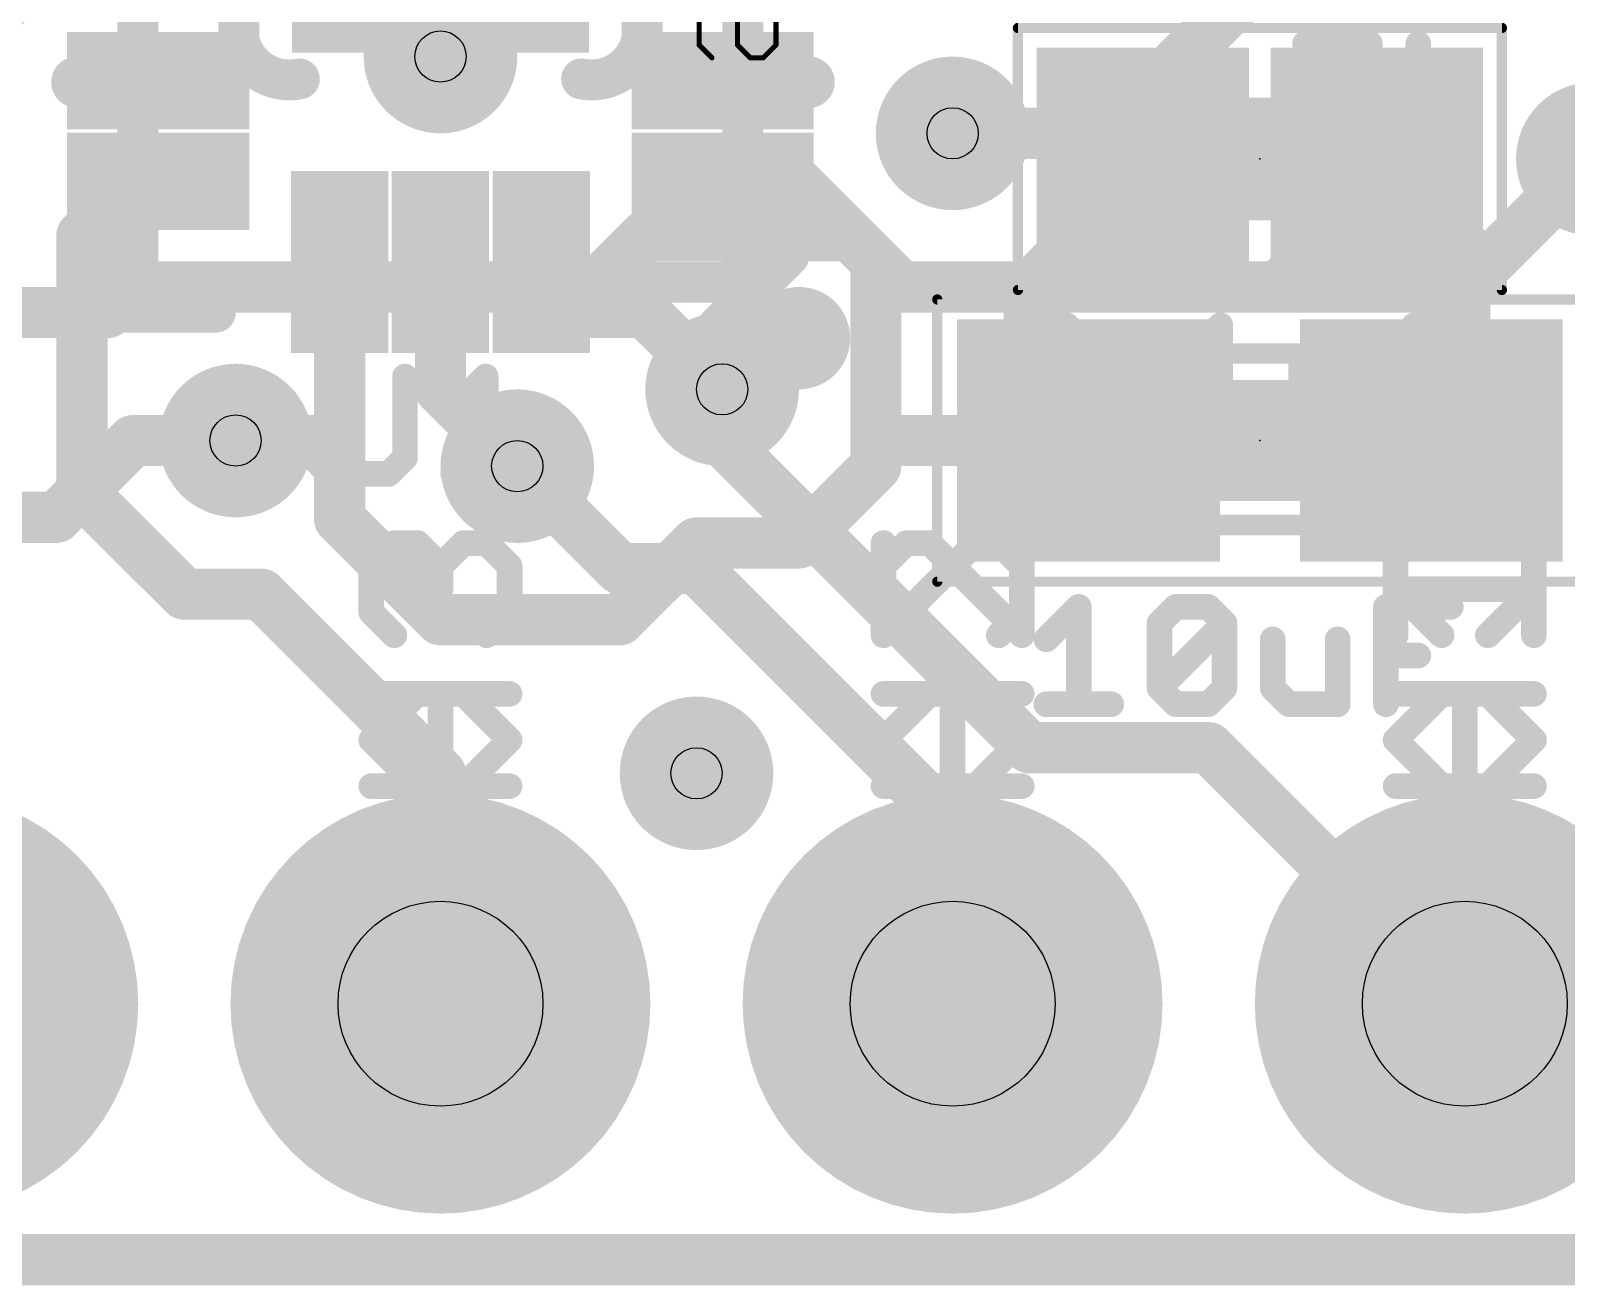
# Model space of a CAD drawing. Extents: x -41 to 66, y -20 to 13.
# Drawn here: x 9.4 to 17.01, y -0.13 to 6.1 of the extents above; entities that cross this region are included whole.
import ezdxf

# ---------------------------------------------------------------- set-up
doc = ezdxf.new("R2010")
doc.units = 0
for name, color, linetype in [('1', 12, 'CONTINUOUS'), ('16', 132, 'CONTINUOUS'), ('17', 110, 'CONTINUOUS'), ('18', 110, 'CONTINUOUS'), ('20', 53, 'CONTINUOUS'), ('21', 41, 'CONTINUOUS'), ('22', 40, 'CONTINUOUS'), ('23', 53, 'CONTINUOUS'), ('25', 253, 'CONTINUOUS'), ('26', 253, 'CONTINUOUS'), ('27', 253, 'CONTINUOUS'), ('29', 253, 'CONTINUOUS'), ('30', 253, 'CONTINUOUS'), ('31', 253, 'CONTINUOUS'), ('35', 253, 'CONTINUOUS'), ('39', 12, 'CONTINUOUS'), ('44', 253, 'CONTINUOUS'), ('51', 53, 'CONTINUOUS')]:
    doc.layers.add(name, color=color, linetype=linetype)

# ---------------------------------------------------------------- blocks, each defined once
blk = doc.blocks.new('RECT')
blk.add_solid([(-0.5, -0.5), (0.5, -0.5), (-0.5, 0.5), (0.5, 0.5)])
blk = doc.blocks.new('ROUNDP')
at = {"const_width": 0.5}
blk.add_lwpolyline([(0, -0.25, 1), (0, 0.25, 1), (0, -0.25)], format="xyb", dxfattribs=at)
blk = doc.blocks.new('ROUNDV')
at = {"const_width": 0.5}
blk.add_lwpolyline([(0, -0.25, 1), (0, 0.25, 1), (0, -0.25)], format="xyb", dxfattribs=at)

msp = doc.modelspace()

# ---------------------------------------------------------------- linework, layer by layer
at = {"layer": '1', "const_width": 0.254}
for points in [[(9.144, 6.096), (9.398, 6.35)], [(11.43, 5.969), (11.43, 6.096)], [(9.6266, 5.842), (9.8806, 5.842)], [(13.081, 5.842), (13.2588, 5.842)], [(13.97, 5.588), (14.787, 5.588)], [(14.787, 5.588), (14.914, 5.461)], [(14.914, 5.461), (14.914, 5.389)], [(16.074, 5.461), (16.51, 5.025)], [(14.914, 5.389), (14.351, 4.826)], [(9.652, 5.08), (9.922, 5.35)], [(9.922, 5.35), (10.03, 5.35)], [(12.83, 5.35), (13.192, 5.35)], [(13.589, 4.953), (13.192, 5.35)], [(9.652, 3.81), (9.652, 5.08)], [(16.51, 5.025), (16.51, 4.23)], [(10.93, 3.937), (10.93, 4.95)], [(11.43, 4.95), (11.43, 4.318)], [(11.93, 4.95), (11.93, 4.834)], [(13.589, 4.064), (13.589, 4.953)], [(11.93, 4.834), (12.065, 4.699)], [(14.351, 4.826), (14.351, 4.357)], [(12.065, 4.699), (12.446, 4.699)], [(12.446, 4.699), (12.827, 4.318)], [(11.43, 4.318), (11.811, 3.937)], [(14.351, 4.357), (14.644, 4.064)], [(16.51, 4.23), (16.344, 4.064)], [(10.414, 4.064), (10.803, 4.064)], [(10.803, 4.064), (10.93, 3.937)], [(13.589, 3.937), (13.589, 4.064)], [(14.644, 4.064), (13.589, 4.064)], [(10.93, 3.675), (10.93, 3.937)], [(13.208, 3.556), (13.589, 3.937)], [(10.16, 3.302), (9.652, 3.81)], [(11.43, 3.175), (10.93, 3.675)], [(12.319, 3.175), (12.7, 3.556)], [(12.7, 3.556), (13.208, 3.556)], [(10.541, 3.302), (10.16, 3.302)], [(11.43, 2.413), (10.541, 3.302)], [(11.43, 3.175), (12.319, 3.175)], [(11.43, 2.413), (11.43, 1.27)], [(22.86, 0), (0, 0)]]:
    msp.add_lwpolyline(points, dxfattribs=at)
at = {"layer": '1', "const_width": 0.127}
for points in [[(11.4935, 6.096, 1), (11.3665, 6.096)], [(11.3665, 5.969, 1), (11.4935, 5.969)], [(9.6266, 5.9055, 1), (9.6266, 5.7785)], [(9.8806, 5.7785, 1), (9.8806, 5.9055)], [(13.081, 5.9055, 1), (13.081, 5.7785)], [(13.2588, 5.7785, 1), (13.2588, 5.9055)], [(13.97, 5.6515, 1), (13.97, 5.5245)], [(14.8319, 5.6329, 1), (14.7421, 5.5431)], [(14.787, 5.5245, 1), (14.787, 5.6515)], [(14.9775, 5.461, 1), (14.8505, 5.461)], [(14.8691, 5.4161, 1), (14.9589, 5.5059)], [(16.1189, 5.5059, 1), (16.0291, 5.4161)], [(14.9589, 5.3441, 1), (14.8691, 5.4339)], [(9.922, 5.4135, 1), (9.922, 5.2865)], [(9.9669, 5.3051, 1), (9.8771, 5.3949)], [(10.03, 5.2865, 1), (10.03, 5.4135)], [(12.83, 5.4135, 1), (12.83, 5.2865)], [(13.2369, 5.3949, 1), (13.1471, 5.3051)], [(13.192, 5.2865, 1), (13.192, 5.4135)], [(14.8505, 5.389, 1), (14.9775, 5.389)], [(9.7155, 5.08, 1), (9.5885, 5.08)], [(9.6071, 5.1249, 1), (9.6969, 5.0351)], [(16.5735, 5.025, 1), (16.4465, 5.025)], [(16.4651, 4.9801, 1), (16.5549, 5.0699)], [(10.9935, 4.95, 1), (10.8665, 4.95)], [(11.4935, 4.95, 1), (11.3665, 4.95)], [(11.9935, 4.95, 1), (11.8665, 4.95)], [(13.6525, 4.953, 1), (13.5255, 4.953)], [(13.5441, 4.9081, 1), (13.6339, 4.9979)], [(11.9749, 4.8789, 1), (11.8851, 4.7891)], [(14.4145, 4.826, 1), (14.2875, 4.826)], [(11.8665, 4.834, 1), (11.9935, 4.834)], [(14.3061, 4.8709, 1), (14.3959, 4.7811)], [(12.065, 4.7625, 1), (12.065, 4.6355)], [(12.0201, 4.6541, 1), (12.1099, 4.7439)], [(12.4909, 4.7439, 1), (12.4011, 4.6541)], [(12.446, 4.6355, 1), (12.446, 4.7625)], [(11.4749, 4.3629, 1), (11.3851, 4.2731)], [(12.7821, 4.2731, 1), (12.8719, 4.3629)], [(14.3959, 4.4019, 1), (14.3061, 4.3121)], [(14.2875, 4.357, 1), (14.4145, 4.357)], [(11.3665, 4.318, 1), (11.4935, 4.318)], [(16.5549, 4.1851, 1), (16.4651, 4.2749)], [(16.4465, 4.23, 1), (16.5735, 4.23)], [(10.414, 4.1275, 1), (10.414, 4.0005)], [(10.8479, 4.1089, 1), (10.7581, 4.0191)], [(10.803, 4.0005, 1), (10.803, 4.1275)], [(13.6525, 4.064, 1), (13.5255, 4.064)], [(13.589, 4.1275, 1), (13.589, 4.0005)], [(14.644, 4.0005, 1), (14.644, 4.1275)], [(13.5255, 4.064, 1), (13.6525, 4.064)], [(14.5991, 4.0191, 1), (14.6889, 4.1089)], [(16.2991, 4.1089, 1), (16.3889, 4.0191)], [(10.9935, 3.937, 1), (10.8665, 3.937)], [(10.8851, 3.8921, 1), (10.9749, 3.9819)], [(11.7661, 3.8921, 1), (11.8559, 3.9819)], [(13.6339, 3.8921, 1), (13.5441, 3.9819)], [(10.8665, 3.937, 1), (10.9935, 3.937)], [(13.5255, 3.937, 1), (13.6525, 3.937)], [(9.6969, 3.8549, 1), (9.6071, 3.7651)], [(9.5885, 3.81, 1), (9.7155, 3.81)], [(10.9749, 3.7199, 1), (10.8851, 3.6301)], [(10.8665, 3.675, 1), (10.9935, 3.675)], [(12.7, 3.6195, 1), (12.7, 3.4925)], [(12.7449, 3.5111, 1), (12.6551, 3.6009)], [(13.1631, 3.6009, 1), (13.2529, 3.5111)], [(13.208, 3.4925, 1), (13.208, 3.6195)], [(10.16, 3.3655, 1), (10.16, 3.2385)], [(10.5859, 3.3469, 1), (10.4961, 3.2571)], [(10.541, 3.2385, 1), (10.541, 3.3655)], [(10.1151, 3.2571, 1), (10.2049, 3.3469)], [(11.43, 3.2385, 1), (11.43, 3.1115)], [(11.3851, 3.1301, 1), (11.4749, 3.2199)], [(12.2741, 3.2199, 1), (12.3639, 3.1301)], [(12.319, 3.1115, 1), (12.319, 3.2385)], [(11.4935, 2.413, 1), (11.3665, 2.413)], [(11.3851, 2.3681, 1), (11.4749, 2.4579)], [(11.3665, 1.27, 1), (11.4935, 1.27)]]:
    msp.add_lwpolyline(points, format="xyb", dxfattribs=at)
at = {"layer": '16', "const_width": 0.254}
for points in [[(14.732, 5.588), (16.51, 7.366)], [(11.43, 6.408), (11.43, 5.969)], [(13.97, 5.588), (14.732, 5.588)], [(16.51, 4.826), (17.145, 5.461)], [(12.192, 4.826), (12.446, 5.08)], [(12.446, 5.08), (13.462, 5.08)], [(13.462, 5.08), (13.716, 4.826)], [(9.779, 4.699), (9.906, 4.826)], [(9.906, 4.826), (12.192, 4.826)], [(13.716, 4.826), (16.51, 4.826)], [(8.4328, 4.699), (9.779, 4.699)], [(12.827, 4.064), (12.827, 4.318)], [(9.525, 3.683), (9.906, 4.064)], [(9.906, 4.064), (10.414, 4.064)], [(14.351, 2.54), (12.827, 4.064)], [(12.319, 3.429), (11.811, 3.937)], [(7.874, 3.683), (9.525, 3.683)], [(12.7, 3.429), (12.319, 3.429)], [(13.97, 2.159), (12.7, 3.429)], [(15.24, 2.54), (14.351, 2.54)], [(16.51, 1.27), (15.24, 2.54)], [(13.97, 2.159), (13.97, 1.27)], [(22.86, 0), (0, 0)]]:
    msp.add_lwpolyline(points, dxfattribs=at)
at = {"layer": '16', "const_width": 0.127}
for points in [[(11.3665, 5.969, 1), (11.4935, 5.969)], [(13.97, 5.6515, 1), (13.97, 5.5245)], [(14.732, 5.5245, 1), (14.732, 5.6515)], [(14.6871, 5.6329, 1), (14.7769, 5.5431)], [(12.446, 5.1435, 1), (12.446, 5.0165)], [(12.4909, 5.0351, 1), (12.4011, 5.1249)], [(13.5069, 5.1249, 1), (13.4171, 5.0351)], [(13.462, 5.0165, 1), (13.462, 5.1435)], [(9.906, 4.8895, 1), (9.906, 4.7625)], [(9.9509, 4.7811, 1), (9.8611, 4.8709)], [(12.192, 4.7625, 1), (12.192, 4.8895)], [(13.716, 4.8895, 1), (13.716, 4.7625)], [(16.51, 4.7625, 1), (16.51, 4.8895)], [(12.1471, 4.8709, 1), (12.2369, 4.7811)], [(13.6711, 4.7811, 1), (13.7609, 4.8709)], [(16.4651, 4.8709, 1), (16.5549, 4.7811)], [(9.7341, 4.7439, 1), (9.8239, 4.6541)], [(9.779, 4.6355, 1), (9.779, 4.7625)], [(12.8905, 4.318, 1), (12.7635, 4.318)], [(9.906, 4.1275, 1), (9.906, 4.0005)], [(9.9509, 4.0191, 1), (9.8611, 4.1089)], [(10.414, 4.0005, 1), (10.414, 4.1275)], [(12.8719, 4.1089, 1), (12.7821, 4.0191)], [(12.7635, 4.064, 1), (12.8905, 4.064)], [(11.8559, 3.9819, 1), (11.7661, 3.8921)], [(9.525, 3.6195, 1), (9.525, 3.7465)], [(9.4801, 3.7279, 1), (9.5699, 3.6381)], [(12.319, 3.4925, 1), (12.319, 3.3655)], [(12.2741, 3.3841, 1), (12.3639, 3.4739)], [(12.7449, 3.4739, 1), (12.6551, 3.3841)], [(12.7, 3.3655, 1), (12.7, 3.4925)], [(14.351, 2.6035, 1), (14.351, 2.4765)], [(15.2849, 2.5849, 1), (15.1951, 2.4951)], [(15.24, 2.4765, 1), (15.24, 2.6035)], [(14.3061, 2.4951, 1), (14.3959, 2.5849)], [(14.0335, 2.159, 1), (13.9065, 2.159)], [(13.9251, 2.1141, 1), (14.0149, 2.2039)], [(16.4651, 1.2251, 1), (16.5549, 1.3149)], [(13.9065, 1.27, 1), (14.0335, 1.27)]]:
    msp.add_lwpolyline(points, format="xyb", dxfattribs=at)
at = {"layer": '20', "const_width": 0.2032}
msp.add_lwpolyline([(22.86, 0), (0, 0)], dxfattribs=at)
at = {"layer": '21'}
for points, const_width in [([(9.8058, 4.7004), (9.8058, 4.9806)], 0.2032), ([(13.1578, 4.9806), (12.8022, 4.625)], 0.2032), ([(10.3138, 4.7004), (9.8058, 4.7004)], 0.2032), ([(11.0865, 3.4411), (11.2009, 3.5555)], 0.127), ([(11.2009, 3.5555), (11.3153, 3.5555)], 0.127), ([(11.3153, 3.5555), (11.4297, 3.4411)], 0.127), ([(11.4297, 3.4411), (11.5441, 3.5555)], 0.127), ([(11.5441, 3.5555), (11.6585, 3.5555)], 0.127), ([(11.6585, 3.5555), (11.7729, 3.4411)], 0.127), ([(13.7409, 3.5555), (13.6265, 3.4411)], 0.127), ([(13.8553, 3.5555), (13.7409, 3.5555)], 0.127), ([(14.3129, 3.0979), (13.8553, 3.5555)], 0.127), ([(14.3129, 3.5555), (14.3129, 3.0979)], 0.127), ([(16.8529, 3.0979), (16.8529, 3.5555)], 0.127), ([(11.0865, 3.2123), (11.0865, 3.4411)], 0.127), ([(11.4297, 3.4411), (11.4297, 3.3267)], 0.127), ([(11.7729, 3.4411), (11.7729, 3.2123)], 0.127), ([(13.6265, 3.4411), (13.6265, 3.2123)], 0.127), ([(16.3953, 3.0979), (16.1665, 3.3267)], 0.127), ([(16.1665, 3.3267), (16.8529, 3.3267)], 0.127), ([(11.2009, 3.0979), (11.0865, 3.2123)], 0.127), ([(11.7729, 3.2123), (11.6585, 3.0979)], 0.127), ([(13.6265, 3.2123), (13.7409, 3.0979)], 0.127), ([(11.0865, 2.5783), (11.3153, 2.8071)], 0.127), ([(11.3153, 2.8071), (11.7729, 2.8071)], 0.127), ([(11.4297, 2.3495), (11.4297, 2.8071)], 0.127), ([(13.6265, 2.5783), (13.8553, 2.8071)], 0.127), ([(13.8553, 2.8071), (14.3129, 2.8071)], 0.127), ([(13.9697, 2.3495), (13.9697, 2.8071)], 0.127), ([(16.1665, 2.5783), (16.3953, 2.8071)], 0.127), ([(16.3953, 2.8071), (16.8529, 2.8071)], 0.127), ([(16.5097, 2.3495), (16.5097, 2.8071)], 0.127), ([(11.3153, 2.3495), (11.0865, 2.5783)], 0.127), ([(13.8553, 2.3495), (13.6265, 2.5783)], 0.127), ([(16.3953, 2.3495), (16.1665, 2.5783)], 0.127), ([(11.7729, 2.3495), (11.3153, 2.3495)], 0.127), ([(14.3129, 2.3495), (13.8553, 2.3495)], 0.127), ([(16.8529, 2.3495), (16.3953, 2.3495)], 0.127)]:
    msp.add_lwpolyline(points, dxfattribs=dict(at, const_width=const_width))
for points, const_width in [([(9.8566, 4.9806, 1), (9.755, 4.9806)], 0.1016), ([(13.1937, 4.9447, 1), (13.1219, 5.0165)], 0.1016), ([(9.8058, 4.7512, 1), (9.8058, 4.6496)], 0.1016), ([(10.3138, 4.6496, 1), (10.3138, 4.7512)], 0.1016), ([(13.208, 4.445, 1), (13.208, 4.699, 1), (13.208, 4.445)], 0.254), ([(9.755, 4.7004, 1), (9.8566, 4.7004)], 0.1016), ([(12.7663, 4.6609, 1), (12.8381, 4.5891)], 0.1016), ([(11.2009, 3.5873, 1), (11.2009, 3.5238)], 0.0635), ([(11.2234, 3.5331, 1), (11.1785, 3.578)], 0.0635), ([(11.3378, 3.578, 1), (11.2929, 3.5331)], 0.0635), ([(11.3153, 3.5238, 1), (11.3153, 3.5873)], 0.0635), ([(11.5441, 3.5873, 1), (11.5441, 3.5238)], 0.0635), ([(11.5666, 3.5331, 1), (11.5217, 3.578)], 0.0635), ([(11.681, 3.578, 1), (11.6361, 3.5331)], 0.0635), ([(11.6585, 3.5238, 1), (11.6585, 3.5873)], 0.0635), ([(13.7409, 3.5873, 1), (13.7409, 3.5238)], 0.0635), ([(13.7634, 3.5331, 1), (13.7185, 3.578)], 0.0635), ([(13.8778, 3.578, 1), (13.8329, 3.5331)], 0.0635), ([(13.8553, 3.5238, 1), (13.8553, 3.5873)], 0.0635), ([(14.3447, 3.5555, 1), (14.2812, 3.5555)], 0.0635), ([(16.8847, 3.5555, 1), (16.8212, 3.5555)], 0.0635), ([(11.1183, 3.4411, 1), (11.0548, 3.4411)], 0.0635), ([(11.4615, 3.4411, 1), (11.398, 3.4411)], 0.0635), ([(11.8047, 3.4411, 1), (11.7411, 3.4411)], 0.0635), ([(13.6583, 3.4411, 1), (13.5948, 3.4411)], 0.0635), ([(11.0641, 3.4636, 1), (11.109, 3.4187)], 0.0635), ([(11.4073, 3.4636, 1), (11.4522, 3.4187)], 0.0635), ([(11.4073, 3.4187, 1), (11.4522, 3.4636)], 0.0635), ([(11.7504, 3.4187, 1), (11.7954, 3.4636)], 0.0635), ([(13.6041, 3.4636, 1), (13.649, 3.4187)], 0.0635), ([(11.398, 3.3267, 1), (11.4615, 3.3267)], 0.0635), ([(16.1665, 3.3585, 1), (16.1665, 3.295)], 0.0635), ([(16.189, 3.3492, 1), (16.1441, 3.3043)], 0.0635), ([(16.8529, 3.295, 1), (16.8529, 3.3585)], 0.0635), ([(11.109, 3.2348, 1), (11.0641, 3.1899)], 0.0635), ([(11.7954, 3.1899, 1), (11.7504, 3.2348)], 0.0635), ([(13.649, 3.2348, 1), (13.6041, 3.1899)], 0.0635), ([(11.0548, 3.2123, 1), (11.1183, 3.2123)], 0.0635), ([(11.7411, 3.2123, 1), (11.8047, 3.2123)], 0.0635), ([(13.5948, 3.2123, 1), (13.6583, 3.2123)], 0.0635), ([(11.1785, 3.0755, 1), (11.2234, 3.1204)], 0.0635), ([(11.6361, 3.1204, 1), (11.681, 3.0755)], 0.0635), ([(13.7185, 3.0755, 1), (13.7634, 3.1204)], 0.0635), ([(14.2812, 3.0979, 1), (14.3447, 3.0979)], 0.0635), ([(14.2904, 3.0755, 1), (14.3354, 3.1204)], 0.0635), ([(16.3729, 3.0755, 1), (16.4178, 3.1204)], 0.0635), ([(16.8212, 3.0979, 1), (16.8847, 3.0979)], 0.0635), ([(11.3153, 2.8388, 1), (11.3153, 2.7753)], 0.0635), ([(11.3378, 2.7846, 1), (11.2929, 2.8295)], 0.0635), ([(11.4615, 2.8071, 1), (11.398, 2.8071)], 0.0635), ([(11.7729, 2.7753, 1), (11.7729, 2.8388)], 0.0635), ([(13.8553, 2.8388, 1), (13.8553, 2.7753)], 0.0635), ([(13.8778, 2.7846, 1), (13.8329, 2.8295)], 0.0635), ([(14.0015, 2.8071, 1), (13.938, 2.8071)], 0.0635), ([(14.3129, 2.7753, 1), (14.3129, 2.8388)], 0.0635), ([(16.3953, 2.8388, 1), (16.3953, 2.7753)], 0.0635), ([(16.4178, 2.7846, 1), (16.3729, 2.8295)], 0.0635), ([(16.5415, 2.8071, 1), (16.478, 2.8071)], 0.0635), ([(16.8529, 2.7753, 1), (16.8529, 2.8388)], 0.0635), ([(11.109, 2.6007, 1), (11.0641, 2.5558)], 0.0635), ([(11.0641, 2.6007, 1), (11.109, 2.5558)], 0.0635), ([(13.649, 2.6007, 1), (13.6041, 2.5558)], 0.0635), ([(13.6041, 2.6007, 1), (13.649, 2.5558)], 0.0635), ([(16.189, 2.6007, 1), (16.1441, 2.5558)], 0.0635), ([(16.1441, 2.6007, 1), (16.189, 2.5558)], 0.0635), ([(11.3153, 2.3813, 1), (11.3153, 2.3177)], 0.0635), ([(11.2929, 2.327, 1), (11.3378, 2.372)], 0.0635), ([(11.398, 2.3495, 1), (11.4615, 2.3495)], 0.0635), ([(11.7729, 2.3177, 1), (11.7729, 2.3813)], 0.0635), ([(13.8553, 2.3813, 1), (13.8553, 2.3177)], 0.0635), ([(13.8329, 2.327, 1), (13.8778, 2.372)], 0.0635), ([(13.938, 2.3495, 1), (14.0015, 2.3495)], 0.0635), ([(14.3129, 2.3177, 1), (14.3129, 2.3813)], 0.0635), ([(16.3953, 2.3813, 1), (16.3953, 2.3177)], 0.0635), ([(16.3729, 2.327, 1), (16.4178, 2.372)], 0.0635), ([(16.478, 2.3495, 1), (16.5415, 2.3495)], 0.0635), ([(16.8529, 2.3177, 1), (16.8529, 2.3813)], 0.0635)]:
    msp.add_lwpolyline(points, format="xyb", dxfattribs=dict(at, const_width=const_width))
at = {"layer": '22'}
for points, const_width in [([(10.43, 7.658), (10.43, 6.058)], 0.2032), ([(12.43, 6.058), (12.43, 7.658)], 0.2032), ([(11.2015, 3.5555), (11.0871, 3.4411)], 0.127), ([(11.3159, 3.5555), (11.2015, 3.5555)], 0.127), ([(11.4303, 3.4411), (11.3159, 3.5555)], 0.127), ([(11.5447, 3.5555), (11.4303, 3.4411)], 0.127), ([(11.6591, 3.5555), (11.5447, 3.5555)], 0.127), ([(11.7735, 3.4411), (11.6591, 3.5555)], 0.127), ([(13.6271, 3.5555), (13.6271, 3.0979)], 0.127), ([(13.6271, 3.0979), (14.0847, 3.5555)], 0.127), ([(14.0847, 3.5555), (14.1991, 3.5555)], 0.127), ([(14.1991, 3.5555), (14.3135, 3.4411)], 0.127), ([(16.1671, 3.0979), (16.1671, 3.5555)], 0.127), ([(11.0871, 3.4411), (11.0871, 3.2123)], 0.127), ([(11.4303, 3.4411), (11.4303, 3.3267)], 0.127), ([(11.7735, 3.2123), (11.7735, 3.4411)], 0.127), ([(14.3135, 3.4411), (14.3135, 3.2123)], 0.127), ([(16.8535, 3.3267), (16.1671, 3.3267)], 0.127), ([(16.6247, 3.0979), (16.8535, 3.3267)], 0.127), ([(11.0871, 3.2123), (11.2015, 3.0979)], 0.127), ([(11.6591, 3.0979), (11.7735, 3.2123)], 0.127), ([(14.3135, 3.2123), (14.1991, 3.0979)], 0.127), ([(11.5447, 2.8071), (11.0871, 2.8071)], 0.127), ([(11.4303, 2.3495), (11.4303, 2.8071)], 0.127), ([(11.7735, 2.5783), (11.5447, 2.8071)], 0.127), ([(14.0847, 2.8071), (13.6271, 2.8071)], 0.127), ([(13.9703, 2.3495), (13.9703, 2.8071)], 0.127), ([(14.3135, 2.5783), (14.0847, 2.8071)], 0.127), ([(16.6247, 2.8071), (16.1671, 2.8071)], 0.127), ([(16.5103, 2.3495), (16.5103, 2.8071)], 0.127), ([(16.8535, 2.5783), (16.6247, 2.8071)], 0.127), ([(11.5447, 2.3495), (11.7735, 2.5783)], 0.127), ([(14.0847, 2.3495), (14.3135, 2.5783)], 0.127), ([(16.6247, 2.3495), (16.8535, 2.5783)], 0.127), ([(11.0871, 2.3495), (11.5447, 2.3495)], 0.127), ([(13.6271, 2.3495), (14.0847, 2.3495)], 0.127), ([(16.1671, 2.3495), (16.6247, 2.3495)], 0.127)]:
    msp.add_lwpolyline(points, dxfattribs=dict(at, const_width=const_width))
for points, const_width in [([(10.43, 6.058, 0.4142), (10.73, 5.858)], 0.2032), ([(10.4798, 6.068, 1), (10.3802, 6.048)], 0.1016), ([(10.3792, 6.058, 1), (10.4808, 6.058)], 0.1016), ([(12.13, 5.858, 0.4142), (12.43, 6.058)], 0.2032), ([(12.3792, 6.058, 1), (12.4808, 6.058)], 0.1016), ([(12.4798, 6.048, 1), (12.3802, 6.068)], 0.1016), ([(10.74, 5.8082, 1), (10.72, 5.9078)], 0.1016), ([(12.14, 5.9078, 1), (12.12, 5.8082)], 0.1016), ([(11.2015, 3.5873, 1), (11.2015, 3.5238)], 0.0635), ([(11.2239, 3.5331, 1), (11.179, 3.578)], 0.0635), ([(11.3383, 3.578, 1), (11.2934, 3.5331)], 0.0635), ([(11.3159, 3.5238, 1), (11.3159, 3.5873)], 0.0635), ([(11.5447, 3.5873, 1), (11.5447, 3.5238)], 0.0635), ([(11.5671, 3.5331, 1), (11.5222, 3.578)], 0.0635), ([(11.6815, 3.578, 1), (11.6366, 3.5331)], 0.0635), ([(11.6591, 3.5238, 1), (11.6591, 3.5873)], 0.0635), ([(13.6589, 3.5555, 1), (13.5953, 3.5555)], 0.0635), ([(14.0847, 3.5873, 1), (14.0847, 3.5238)], 0.0635), ([(14.1071, 3.5331, 1), (14.0622, 3.578)], 0.0635), ([(14.2215, 3.578, 1), (14.1766, 3.5331)], 0.0635), ([(14.1991, 3.5238, 1), (14.1991, 3.5873)], 0.0635), ([(16.1989, 3.5555, 1), (16.1354, 3.5555)], 0.0635), ([(11.1189, 3.4411, 1), (11.0554, 3.4411)], 0.0635), ([(11.462, 3.4411, 1), (11.3985, 3.4411)], 0.0635), ([(11.8052, 3.4411, 1), (11.7417, 3.4411)], 0.0635), ([(14.3452, 3.4411, 1), (14.2817, 3.4411)], 0.0635), ([(11.0646, 3.4636, 1), (11.1096, 3.4187)], 0.0635), ([(11.4078, 3.4636, 1), (11.4527, 3.4187)], 0.0635), ([(11.4078, 3.4187, 1), (11.4527, 3.4636)], 0.0635), ([(11.751, 3.4187, 1), (11.7959, 3.4636)], 0.0635), ([(14.291, 3.4187, 1), (14.3359, 3.4636)], 0.0635), ([(11.3985, 3.3267, 1), (11.462, 3.3267)], 0.0635), ([(16.1671, 3.3585, 1), (16.1671, 3.295)], 0.0635), ([(16.8759, 3.3043, 1), (16.831, 3.3492)], 0.0635), ([(16.8535, 3.295, 1), (16.8535, 3.3585)], 0.0635), ([(11.1096, 3.2348, 1), (11.0646, 3.1899)], 0.0635), ([(11.7959, 3.1899, 1), (11.751, 3.2348)], 0.0635), ([(14.3359, 3.1899, 1), (14.291, 3.2348)], 0.0635), ([(11.0554, 3.2123, 1), (11.1189, 3.2123)], 0.0635), ([(11.7417, 3.2123, 1), (11.8052, 3.2123)], 0.0635), ([(14.2817, 3.2123, 1), (14.3452, 3.2123)], 0.0635), ([(11.179, 3.0755, 1), (11.2239, 3.1204)], 0.0635), ([(11.6366, 3.1204, 1), (11.6815, 3.0755)], 0.0635), ([(13.5953, 3.0979, 1), (13.6589, 3.0979)], 0.0635), ([(13.6046, 3.1204, 1), (13.6496, 3.0755)], 0.0635), ([(14.1766, 3.1204, 1), (14.2215, 3.0755)], 0.0635), ([(16.1354, 3.0979, 1), (16.1989, 3.0979)], 0.0635), ([(16.6022, 3.1204, 1), (16.6471, 3.0755)], 0.0635), ([(11.0871, 2.8388, 1), (11.0871, 2.7753)], 0.0635), ([(11.462, 2.8071, 1), (11.3985, 2.8071)], 0.0635), ([(11.5671, 2.8295, 1), (11.5222, 2.7846)], 0.0635), ([(11.5447, 2.7753, 1), (11.5447, 2.8388)], 0.0635), ([(13.6271, 2.8388, 1), (13.6271, 2.7753)], 0.0635), ([(14.002, 2.8071, 1), (13.9385, 2.8071)], 0.0635), ([(14.1071, 2.8295, 1), (14.0622, 2.7846)], 0.0635), ([(14.0847, 2.7753, 1), (14.0847, 2.8388)], 0.0635), ([(16.1671, 2.8388, 1), (16.1671, 2.7753)], 0.0635), ([(16.542, 2.8071, 1), (16.4785, 2.8071)], 0.0635), ([(16.6471, 2.8295, 1), (16.6022, 2.7846)], 0.0635), ([(16.6247, 2.7753, 1), (16.6247, 2.8388)], 0.0635), ([(11.7959, 2.5558, 1), (11.751, 2.6007)], 0.0635), ([(11.751, 2.5558, 1), (11.7959, 2.6007)], 0.0635), ([(14.3359, 2.5558, 1), (14.291, 2.6007)], 0.0635), ([(14.291, 2.5558, 1), (14.3359, 2.6007)], 0.0635), ([(16.8759, 2.5558, 1), (16.831, 2.6007)], 0.0635), ([(16.831, 2.5558, 1), (16.8759, 2.6007)], 0.0635), ([(11.0871, 2.3813, 1), (11.0871, 2.3177)], 0.0635), ([(11.3985, 2.3495, 1), (11.462, 2.3495)], 0.0635), ([(11.5222, 2.372, 1), (11.5671, 2.327)], 0.0635), ([(11.5447, 2.3177, 1), (11.5447, 2.3813)], 0.0635), ([(13.6271, 2.3813, 1), (13.6271, 2.3177)], 0.0635), ([(13.9385, 2.3495, 1), (14.002, 2.3495)], 0.0635), ([(14.0622, 2.372, 1), (14.1071, 2.327)], 0.0635), ([(14.0847, 2.3177, 1), (14.0847, 2.3813)], 0.0635), ([(16.1671, 2.3813, 1), (16.1671, 2.3177)], 0.0635), ([(16.4785, 2.3495, 1), (16.542, 2.3495)], 0.0635), ([(16.6022, 2.372, 1), (16.6471, 2.327)], 0.0635), ([(16.6247, 2.3177, 1), (16.6247, 2.3813)], 0.0635)]:
    msp.add_lwpolyline(points, format="xyb", dxfattribs=dict(at, const_width=const_width))
at = {"layer": '23'}
for p in [(15.494, 5.461), (15.494, 4.064)]:
    msp.add_point(p, dxfattribs=at)
at = {"layer": '25', "const_width": 0.127}
for points in [[(15.0767, 5.3725), (14.9962, 5.292)], [(15.2377, 5.3725), (15.0767, 5.3725)], [(15.3182, 5.292), (15.2377, 5.3725)], [(15.638, 5.3725), (15.5575, 5.292)], [(15.799, 5.3725), (15.638, 5.3725)], [(15.8795, 5.292), (15.799, 5.3725)], [(14.9962, 5.292), (14.9962, 4.97)], [(15.8795, 5.2115), (15.8795, 5.292)], [(15.5575, 4.8895), (15.8795, 5.2115)], [(14.9962, 4.97), (15.0767, 4.8895)], [(15.2377, 4.8895), (15.3182, 4.97)], [(15.0767, 4.8895), (15.2377, 4.8895)], [(15.8795, 4.8895), (15.5575, 4.8895)], [(10.9322, 4.3819), (10.9322, 3.9794)], [(11.2542, 3.9794), (11.2542, 4.3819)], [(11.4935, 4.2209), (11.6545, 4.3819)], [(11.6545, 4.3819), (11.6545, 3.8989)], [(10.9322, 3.9794), (11.0127, 3.8989)], [(11.1737, 3.8989), (11.2542, 3.9794)], [(11.0127, 3.8989), (11.1737, 3.8989)], [(11.4935, 3.8989), (11.8155, 3.8989)]]:
    msp.add_lwpolyline(points, dxfattribs=at)
at = {"layer": '25', "const_width": 0.0635}
for points in [[(15.0767, 5.4043, 1), (15.0767, 5.3408)], [(15.0991, 5.3501, 1), (15.0542, 5.395)], [(15.2601, 5.395, 1), (15.2152, 5.3501)], [(15.2377, 5.3408, 1), (15.2377, 5.4043)], [(15.638, 5.4043, 1), (15.638, 5.3408)], [(15.6605, 5.3501, 1), (15.6155, 5.395)], [(15.8215, 5.395, 1), (15.7766, 5.3501)], [(15.799, 5.3408, 1), (15.799, 5.4043)], [(15.0279, 5.292, 1), (14.9644, 5.292)], [(14.9737, 5.3145, 1), (15.0186, 5.2696)], [(15.2957, 5.2696, 1), (15.3406, 5.3145)], [(15.535, 5.3145, 1), (15.58, 5.2696)], [(15.9113, 5.292, 1), (15.8478, 5.292)], [(15.8571, 5.2696, 1), (15.902, 5.3145)], [(15.902, 5.1891, 1), (15.8571, 5.234)], [(15.8478, 5.2115, 1), (15.9113, 5.2115)], [(15.0186, 4.9925, 1), (14.9737, 4.9475)], [(15.3406, 4.9475, 1), (15.2957, 4.9925)], [(14.9644, 4.97, 1), (15.0279, 4.97)], [(15.0767, 4.9212, 1), (15.0767, 4.8578)], [(15.2377, 4.8578, 1), (15.2377, 4.9212)], [(15.5575, 4.9212, 1), (15.5575, 4.8578)], [(15.8795, 4.8578, 1), (15.8795, 4.9212)], [(15.0542, 4.867, 1), (15.0991, 4.912)], [(15.2152, 4.912, 1), (15.2601, 4.867)], [(15.535, 4.912, 1), (15.58, 4.867)], [(10.9639, 4.3819, 1), (10.9004, 4.3819)], [(11.2859, 4.3819, 1), (11.2224, 4.3819)], [(11.6863, 4.3819, 1), (11.6227, 4.3819)], [(11.677, 4.3595, 1), (11.632, 4.4044)], [(11.471, 4.2434, 1), (11.5159, 4.1985)], [(10.9546, 4.0019, 1), (10.9097, 3.9569)], [(11.2766, 3.9569, 1), (11.2317, 4.0019)], [(10.9004, 3.9794, 1), (10.9639, 3.9794)], [(11.0127, 3.9307, 1), (11.0127, 3.8672)], [(11.1737, 3.8672, 1), (11.1737, 3.9307)], [(11.2224, 3.9794, 1), (11.2859, 3.9794)], [(11.4935, 3.9307, 1), (11.4935, 3.8672)], [(11.8155, 3.8672, 1), (11.8155, 3.9307)], [(10.9902, 3.8764, 1), (11.0351, 3.9214)], [(11.1512, 3.9214, 1), (11.1961, 3.8764)], [(11.6227, 3.8989, 1), (11.6863, 3.8989)]]:
    msp.add_lwpolyline(points, format="xyb", dxfattribs=at)
at = {"layer": '26', "const_width": 0.0254}
for points in [[(12.7127, 6.1534), (12.7127, 6.0263)], [(12.9034, 6.0263), (12.9034, 6.1534)], [(13.094, 6.1534), (13.094, 6.0263)], [(12.7127, 6.0263), (12.7763, 5.9627)], [(12.9669, 5.9627), (12.9034, 6.0263)], [(13.094, 6.0263), (13.0305, 5.9627)], [(13.0305, 5.9627), (12.9669, 5.9627)]]:
    msp.add_lwpolyline(points, dxfattribs=at)
at = {"layer": '26', "const_width": 0.0127}
for points in [[(12.7172, 6.0307, 1), (12.7082, 6.0218)], [(12.7064, 6.0263, 1), (12.719, 6.0263)], [(12.897, 6.0263, 1), (12.9097, 6.0263)], [(12.9079, 6.0307, 1), (12.8989, 6.0218)], [(13.0877, 6.0263, 1), (13.1004, 6.0263)], [(13.0985, 6.0218, 1), (13.0895, 6.0307)], [(12.7718, 5.9582, 1), (12.7807, 5.9672)], [(12.9669, 5.9691, 1), (12.9669, 5.9563)], [(12.9624, 5.9582, 1), (12.9714, 5.9672)], [(13.026, 5.9672, 1), (13.035, 5.9582)], [(13.0305, 5.9563, 1), (13.0305, 5.9691)]]:
    msp.add_lwpolyline(points, format="xyb", dxfattribs=at)
at = {"layer": '27', "const_width": 0.127}
for points in [[(15.1175, 6.0329), (14.876, 5.7914)], [(15.1175, 5.5499), (15.1175, 6.0329)], [(15.7179, 6.0329), (16.04, 6.0329)], [(16.04, 6.0329), (16.04, 5.9524)], [(16.2793, 5.5499), (16.2793, 6.0329)], [(16.04, 5.9524), (15.7179, 5.6304)], [(16.2793, 5.7109), (16.5208, 5.8719)], [(14.876, 5.7914), (15.198, 5.7914)], [(16.5208, 5.5499), (16.2793, 5.7109)], [(15.4373, 5.5499), (15.4373, 5.6304)], [(15.4373, 5.6304), (15.5178, 5.6304)], [(15.5178, 5.6304), (15.5178, 5.5499)], [(15.7179, 5.6304), (15.7179, 5.5499)], [(15.5178, 5.5499), (15.4373, 5.5499)], [(14.2946, 4.5554), (14.375, 4.6359)], [(14.375, 4.6359), (14.5361, 4.6359)], [(14.5361, 4.6359), (14.6166, 4.5554)], [(15.1365, 4.4749), (15.2975, 4.6359)], [(15.2975, 4.6359), (15.2975, 4.1529)], [(16.2591, 4.1529), (16.2591, 4.6359)], [(16.2591, 4.6359), (16.5811, 4.6359)], [(14.2946, 4.2334), (14.2946, 4.5554)], [(14.2946, 4.2334), (14.6166, 4.5554)], [(14.6166, 4.5554), (14.6166, 4.2334)], [(15.6978, 4.4749), (15.6978, 4.2334)], [(16.0198, 4.1529), (16.0198, 4.4749)], [(16.2591, 4.3944), (16.4201, 4.3944)], [(14.375, 4.1529), (14.2946, 4.2334)], [(14.6166, 4.2334), (14.5361, 4.1529)], [(14.8559, 4.1529), (14.8559, 4.2334)], [(14.8559, 4.2334), (14.9364, 4.2334)], [(14.9364, 4.2334), (14.9364, 4.1529)], [(15.6978, 4.2334), (15.7783, 4.1529)], [(14.5361, 4.1529), (14.375, 4.1529)], [(14.9364, 4.1529), (14.8559, 4.1529)], [(15.1365, 4.1529), (15.4585, 4.1529)], [(15.7783, 4.1529), (16.0198, 4.1529)], [(14.4349, 3.0779), (14.5959, 3.2389)], [(14.5959, 3.2389), (14.5959, 2.7559)], [(14.9962, 3.1584), (15.0767, 3.2389)], [(15.0767, 3.2389), (15.2377, 3.2389)], [(15.2377, 3.2389), (15.3182, 3.1584)], [(16.1188, 2.7559), (16.1188, 3.2389)], [(16.1188, 3.2389), (16.4408, 3.2389)], [(14.9962, 2.8364), (14.9962, 3.1584)], [(14.9962, 2.8364), (15.3182, 3.1584)], [(15.3182, 3.1584), (15.3182, 2.8364)], [(15.5575, 3.0779), (15.5575, 2.8364)], [(15.8795, 2.7559), (15.8795, 3.0779)], [(16.1188, 2.9974), (16.2798, 2.9974)], [(15.0767, 2.7559), (14.9962, 2.8364)], [(15.3182, 2.8364), (15.2377, 2.7559)], [(15.5575, 2.8364), (15.638, 2.7559)], [(14.4349, 2.7559), (14.7569, 2.7559)], [(15.2377, 2.7559), (15.0767, 2.7559)], [(15.638, 2.7559), (15.8795, 2.7559)]]:
    msp.add_lwpolyline(points, dxfattribs=at)
at = {"layer": '27', "const_width": 0.0635}
for points in [[(15.1492, 6.0329, 1), (15.0857, 6.0329)], [(15.1399, 6.0105, 1), (15.095, 6.0554)], [(15.7179, 6.0647, 1), (15.7179, 6.0012)], [(16.0717, 6.0329, 1), (16.0082, 6.0329)], [(16.04, 6.0012, 1), (16.04, 6.0647)], [(16.311, 6.0329, 1), (16.2475, 6.0329)], [(16.0082, 5.9524, 1), (16.0717, 5.9524)], [(16.0624, 5.93, 1), (16.0175, 5.9749)], [(16.5384, 5.8455, 1), (16.5031, 5.8983)], [(14.876, 5.8232, 1), (14.876, 5.7597)], [(14.8535, 5.8139, 1), (14.8984, 5.769)], [(15.198, 5.7597, 1), (15.198, 5.8232)], [(16.2969, 5.7373, 1), (16.2616, 5.6845)], [(16.2616, 5.7373, 1), (16.2969, 5.6845)], [(15.469, 5.6304, 1), (15.4055, 5.6304)], [(15.4373, 5.6621, 1), (15.4373, 5.5987)], [(15.5495, 5.6304, 1), (15.486, 5.6304)], [(15.5178, 5.5987, 1), (15.5178, 5.6621)], [(15.7497, 5.6304, 1), (15.6862, 5.6304)], [(15.6955, 5.6529, 1), (15.7404, 5.6079)], [(15.0857, 5.5499, 1), (15.1492, 5.5499)], [(15.4055, 5.5499, 1), (15.469, 5.5499)], [(15.4373, 5.5816, 1), (15.4373, 5.5182)], [(15.486, 5.5499, 1), (15.5495, 5.5499)], [(15.5178, 5.5182, 1), (15.5178, 5.5816)], [(15.6862, 5.5499, 1), (15.7497, 5.5499)], [(16.2475, 5.5499, 1), (16.311, 5.5499)], [(16.5031, 5.5235, 1), (16.5384, 5.5763)], [(14.375, 4.6677, 1), (14.375, 4.6042)], [(14.3975, 4.6135, 1), (14.3526, 4.6584)], [(14.5585, 4.6584, 1), (14.5136, 4.6135)], [(14.5361, 4.6042, 1), (14.5361, 4.6677)], [(15.3293, 4.6359, 1), (15.2658, 4.6359)], [(15.32, 4.6135, 1), (15.2751, 4.6584)], [(16.2909, 4.6359, 1), (16.2274, 4.6359)], [(16.2591, 4.6677, 1), (16.2591, 4.6042)], [(16.5811, 4.6042, 1), (16.5811, 4.6677)], [(14.3263, 4.5554, 1), (14.2628, 4.5554)], [(14.2721, 4.5779, 1), (14.317, 4.533)], [(14.6483, 4.5554, 1), (14.5848, 4.5554)], [(14.639, 4.533, 1), (14.5941, 4.5779)], [(14.5941, 4.533, 1), (14.639, 4.5779)], [(15.1141, 4.4974, 1), (15.159, 4.4525)], [(15.7296, 4.4749, 1), (15.6661, 4.4749)], [(16.0516, 4.4749, 1), (15.9881, 4.4749)], [(16.2591, 4.4262, 1), (16.2591, 4.3627)], [(16.4201, 4.3627, 1), (16.4201, 4.4262)], [(14.317, 4.2559, 1), (14.2721, 4.2109)], [(14.2721, 4.2559, 1), (14.317, 4.2109)], [(14.2628, 4.2334, 1), (14.3263, 4.2334)], [(14.5848, 4.2334, 1), (14.6483, 4.2334)], [(14.639, 4.2109, 1), (14.5941, 4.2559)], [(14.8876, 4.2334, 1), (14.8241, 4.2334)], [(14.8559, 4.2652, 1), (14.8559, 4.2017)], [(14.9681, 4.2334, 1), (14.9046, 4.2334)], [(14.9364, 4.2017, 1), (14.9364, 4.2652)], [(15.7203, 4.2559, 1), (15.6754, 4.2109)], [(15.6661, 4.2334, 1), (15.7296, 4.2334)], [(14.375, 4.1846, 1), (14.375, 4.1212)], [(14.3526, 4.1304, 1), (14.3975, 4.1754)], [(14.5136, 4.1754, 1), (14.5585, 4.1304)], [(14.5361, 4.1212, 1), (14.5361, 4.1846)], [(14.8559, 4.1846, 1), (14.8559, 4.1212)], [(14.9364, 4.1212, 1), (14.9364, 4.1846)], [(15.1365, 4.1846, 1), (15.1365, 4.1212)], [(15.4585, 4.1212, 1), (15.4585, 4.1846)], [(15.7783, 4.1846, 1), (15.7783, 4.1212)], [(15.7559, 4.1304, 1), (15.8008, 4.1754)], [(16.0198, 4.1212, 1), (16.0198, 4.1846)], [(14.8241, 4.1529, 1), (14.8876, 4.1529)], [(14.9046, 4.1529, 1), (14.9681, 4.1529)], [(15.2658, 4.1529, 1), (15.3293, 4.1529)], [(15.9881, 4.1529, 1), (16.0516, 4.1529)], [(16.2274, 4.1529, 1), (16.2909, 4.1529)], [(14.6276, 3.2389, 1), (14.5641, 3.2389)], [(14.6183, 3.2165, 1), (14.5734, 3.2614)], [(15.0767, 3.2707, 1), (15.0767, 3.2072)], [(15.0991, 3.2165, 1), (15.0542, 3.2614)], [(15.2601, 3.2614, 1), (15.2152, 3.2165)], [(15.2377, 3.2072, 1), (15.2377, 3.2707)], [(16.1188, 3.2707, 1), (16.1188, 3.2072)], [(16.1506, 3.2389, 1), (16.0871, 3.2389)], [(16.4408, 3.2072, 1), (16.4408, 3.2707)], [(15.0279, 3.1584, 1), (14.9644, 3.1584)], [(14.9737, 3.1809, 1), (15.0186, 3.136)], [(15.3499, 3.1584, 1), (15.2864, 3.1584)], [(15.3406, 3.136, 1), (15.2957, 3.1809)], [(15.2957, 3.136, 1), (15.3406, 3.1809)], [(14.4124, 3.1004, 1), (14.4573, 3.0555)], [(15.5892, 3.0779, 1), (15.5257, 3.0779)], [(15.9113, 3.0779, 1), (15.8478, 3.0779)], [(16.1188, 3.0292, 1), (16.1188, 2.9657)], [(16.2798, 2.9657, 1), (16.2798, 3.0292)], [(15.0186, 2.8589, 1), (14.9737, 2.8139)], [(15.3406, 2.8139, 1), (15.2957, 2.8589)], [(15.5799, 2.8589, 1), (15.535, 2.8139)], [(14.4349, 2.7877, 1), (14.4349, 2.7241)], [(14.7569, 2.7241, 1), (14.7569, 2.7877)], [(14.9737, 2.8589, 1), (15.0186, 2.8139)], [(14.9644, 2.8364, 1), (15.0279, 2.8364)], [(15.0767, 2.7877, 1), (15.0767, 2.7241)], [(15.2377, 2.7241, 1), (15.2377, 2.7877)], [(15.2864, 2.8364, 1), (15.3499, 2.8364)], [(15.5257, 2.8364, 1), (15.5892, 2.8364)], [(15.638, 2.7877, 1), (15.638, 2.7241)], [(15.8795, 2.7241, 1), (15.8795, 2.7877)], [(14.5641, 2.7559, 1), (14.6276, 2.7559)], [(15.0542, 2.7334, 1), (15.0991, 2.7784)], [(15.2152, 2.7784, 1), (15.2601, 2.7334)], [(15.6155, 2.7334, 1), (15.6604, 2.7784)], [(15.8478, 2.7559, 1), (15.9113, 2.7559)], [(16.0871, 2.7559, 1), (16.1506, 2.7559)]]:
    msp.add_lwpolyline(points, format="xyb", dxfattribs=at)
at = {"layer": '39', "const_width": 0.0508}
for points in [[(14.294, 6.111), (16.694, 6.111)], [(14.294, 4.811), (14.294, 6.111)], [(16.694, 6.111), (16.694, 4.811)], [(16.694, 4.811), (14.294, 4.811)], [(13.894, 4.764), (17.094, 4.764)], [(13.894, 3.364), (13.894, 4.764)], [(17.094, 3.364), (13.894, 3.364)]]:
    msp.add_lwpolyline(points, dxfattribs=at)
at = {"layer": '39', "const_width": 0.0254}
for points in [[(14.294, 6.1237, 1), (14.294, 6.0983)], [(16.694, 6.0983, 1), (16.694, 6.1237)], [(14.294, 4.8237, 1), (14.294, 4.7983)], [(14.2813, 4.811, 1), (14.3067, 4.811)], [(16.6813, 4.811, 1), (16.7067, 4.811)], [(16.694, 4.7983, 1), (16.694, 4.8237)], [(13.894, 4.7767, 1), (13.894, 4.7513)], [(13.9067, 4.764, 1), (13.8813, 4.764)], [(13.894, 3.3767, 1), (13.894, 3.3513)], [(13.8813, 3.364, 1), (13.9067, 3.364)]]:
    msp.add_lwpolyline(points, format="xyb", dxfattribs=at)
at = {"layer": '44'}
for centre, radius in [((11.43, 5.969), 0.127), ((13.97, 5.588), 0.127), ((12.827, 4.318), 0.127), ((10.414, 4.064), 0.127), ((11.811, 3.937), 0.127), ((12.7, 2.413), 0.127), ((11.43, 1.27), 0.508), ((13.97, 1.27), 0.508), ((16.51, 1.27), 0.508)]:
    msp.add_circle(centre, radius, dxfattribs=at)
at = {"layer": '51'}
for points, const_width in [([(9.93, 4.85), (9.93, 7.85)], 0.2032), ([(12.93, 7.85), (12.93, 4.85)], 0.2032), ([(15.2236, 5.6896), (15.7644, 5.6896)], 0.1524), ([(15.7644, 5.2324), (15.2236, 5.2324)], 0.1524), ([(12.93, 4.85), (9.93, 4.85)], 0.2032), ([(15.138, 4.496), (15.85, 4.496)], 0.1016), ([(15.138, 3.645), (15.85, 3.645)], 0.1016)]:
    msp.add_lwpolyline(points, dxfattribs=dict(at, const_width=const_width))
for points, const_width in [([(15.2236, 5.7277, 1), (15.2236, 5.6515)], 0.0762), ([(15.7644, 5.6515, 1), (15.7644, 5.7277)], 0.0762), ([(15.2236, 5.2705, 1), (15.2236, 5.1943)], 0.0762), ([(15.7644, 5.1943, 1), (15.7644, 5.2705)], 0.0762), ([(9.93, 4.9008, 1), (9.93, 4.7992)], 0.1016), ([(12.93, 4.7992, 1), (12.93, 4.9008)], 0.1016), ([(9.8792, 4.85, 1), (9.9808, 4.85)], 0.1016), ([(12.8792, 4.85, 1), (12.9808, 4.85)], 0.1016), ([(15.138, 4.5214, 1), (15.138, 4.4706)], 0.0508), ([(15.85, 4.4706, 1), (15.85, 4.5214)], 0.0508), ([(15.138, 3.6704, 1), (15.138, 3.6196)], 0.0508), ([(15.85, 3.6196, 1), (15.85, 3.6704)], 0.0508)]:
    msp.add_lwpolyline(points, format="xyb", dxfattribs=dict(at, const_width=const_width))

# ---------------------------------------------------------------- block references
at = {"layer": '1'}
for p, xscale, yscale in [((10.03, 5.85), 0.7, 0.28), ((14.914, 5.461), 0.85, 0.9), ((16.074, 5.461), 0.85, 0.9), ((10.03, 5.35), 0.7, 0.28), ((12.83, 5.35), 0.7, 0.28)]:
    msp.add_blockref('RECT', p, dxfattribs=dict(at, xscale=xscale, yscale=yscale))
at = {"layer": '1', "xscale": 0.7, "yscale": 0.28}
for p, rotation in [((12.83, 5.85), 180), ((10.93, 4.95), 90), ((11.43, 4.95), 90), ((11.93, 4.95), 90)]:
    msp.add_blockref('RECT', p, dxfattribs=dict(at, rotation=rotation))
at = {"layer": '1', "xscale": 1.1}
for p in [(14.644, 4.064), (16.344, 4.064)]:
    msp.add_blockref('RECT', p, dxfattribs=at)
at = {"layer": '16', "xscale": 0.635, "yscale": 1.27, "rotation": 90}
msp.add_blockref('RECT', (11.43, 6.408), dxfattribs=at)
at = {"layer": '17', "xscale": 1.8796, "yscale": 1.8796, "rotation": 270}
for p in [(8.89, 1.27), (8.89, 1.27), (11.43, 1.27), (11.43, 1.27), (13.97, 1.27), (13.97, 1.27), (16.51, 1.27), (16.51, 1.27)]:
    msp.add_blockref('ROUNDP', p, dxfattribs=at)
at = {"layer": '18', "xscale": 0.762, "yscale": 0.762}
for p in [(11.43, 5.969), (11.43, 5.969), (13.97, 5.588), (13.97, 5.588), (17.145, 5.461), (17.145, 5.461), (12.827, 4.318), (12.827, 4.318), (10.414, 4.064), (10.414, 4.064), (11.811, 3.937), (11.811, 3.937), (12.7, 2.413), (12.7, 2.413)]:
    msp.add_blockref('ROUNDV', p, dxfattribs=at)
at = {"layer": '29'}
for p, xscale, yscale in [((10.03, 5.85), 0.9032, 0.4832), ((14.914, 5.461), 1.0532, 1.1032), ((16.074, 5.461), 1.0532, 1.1032), ((10.03, 5.35), 0.9032, 0.4832), ((12.83, 5.35), 0.9032, 0.4832), ((14.644, 4.064), 1.3032, 1.2032), ((16.344, 4.064), 1.3032, 1.2032)]:
    msp.add_blockref('RECT', p, dxfattribs=dict(at, xscale=xscale, yscale=yscale))
for name, p, xscale, yscale, rotation in [('RECT', (12.83, 5.85), 0.9032, 0.4832, 180), ('RECT', (10.93, 4.95), 0.9032, 0.4832, 90), ('RECT', (11.43, 4.95), 0.9032, 0.4832, 90), ('RECT', (11.93, 4.95), 0.9032, 0.4832, 90), ('ROUNDP', (8.89, 1.27), 2.0828, 2.0828, 270), ('ROUNDP', (11.43, 1.27), 2.0828, 2.0828, 270), ('ROUNDP', (13.97, 1.27), 2.0828, 2.0828, 270), ('ROUNDP', (16.51, 1.27), 2.0828, 2.0828, 270)]:
    msp.add_blockref(name, p, dxfattribs=dict(at, xscale=xscale, yscale=yscale, rotation=rotation))
at = {"layer": '30'}
for name, p, xscale, yscale, rotation in [('RECT', (11.43, 6.408), 0.8382, 1.4732, 90), ('ROUNDP', (8.89, 1.27), 2.0828, 2.0828, 270), ('ROUNDP', (11.43, 1.27), 2.0828, 2.0828, 270), ('ROUNDP', (13.97, 1.27), 2.0828, 2.0828, 270), ('ROUNDP', (16.51, 1.27), 2.0828, 2.0828, 270)]:
    msp.add_blockref(name, p, dxfattribs=dict(at, xscale=xscale, yscale=yscale, rotation=rotation))
at = {"layer": '31'}
for p, xscale, yscale in [((10.03, 5.85), 0.7, 0.28), ((14.914, 5.461), 0.85, 0.9), ((16.074, 5.461), 0.85, 0.9), ((10.03, 5.35), 0.7, 0.28), ((12.83, 5.35), 0.7, 0.28)]:
    msp.add_blockref('RECT', p, dxfattribs=dict(at, xscale=xscale, yscale=yscale))
at = {"layer": '31', "xscale": 0.7, "yscale": 0.28}
for p, rotation in [((12.83, 5.85), 180), ((10.93, 4.95), 90), ((11.43, 4.95), 90), ((11.93, 4.95), 90)]:
    msp.add_blockref('RECT', p, dxfattribs=dict(at, rotation=rotation))
at = {"layer": '31', "xscale": 1.1}
for p in [(14.644, 4.064), (16.344, 4.064)]:
    msp.add_blockref('RECT', p, dxfattribs=at)
at = {"layer": '35', "xscale": 0.3998, "yscale": 0.6}
for p in [(15.494, 5.461), (15.494, 4.064)]:
    msp.add_blockref('RECT', p, dxfattribs=at)
at = {"layer": '51'}
for p, xscale, yscale in [((15.09, 5.461), 0.3, 0.6096), ((15.9028, 5.461), 0.3, 0.6096), ((14.9059, 4.0691), 0.5001, 0.95), ((16.0742, 4.0691), 0.5001, 0.95)]:
    msp.add_blockref('RECT', p, dxfattribs=dict(at, xscale=xscale, yscale=yscale))
at = {"layer": '51', "xscale": 0.508, "yscale": 0.508, "rotation": 180}
for p in [(11.43, 1.27), (13.97, 1.27), (16.51, 1.27)]:
    msp.add_blockref('RECT', p, dxfattribs=at)

doc.saveas('drawing.dxf')
